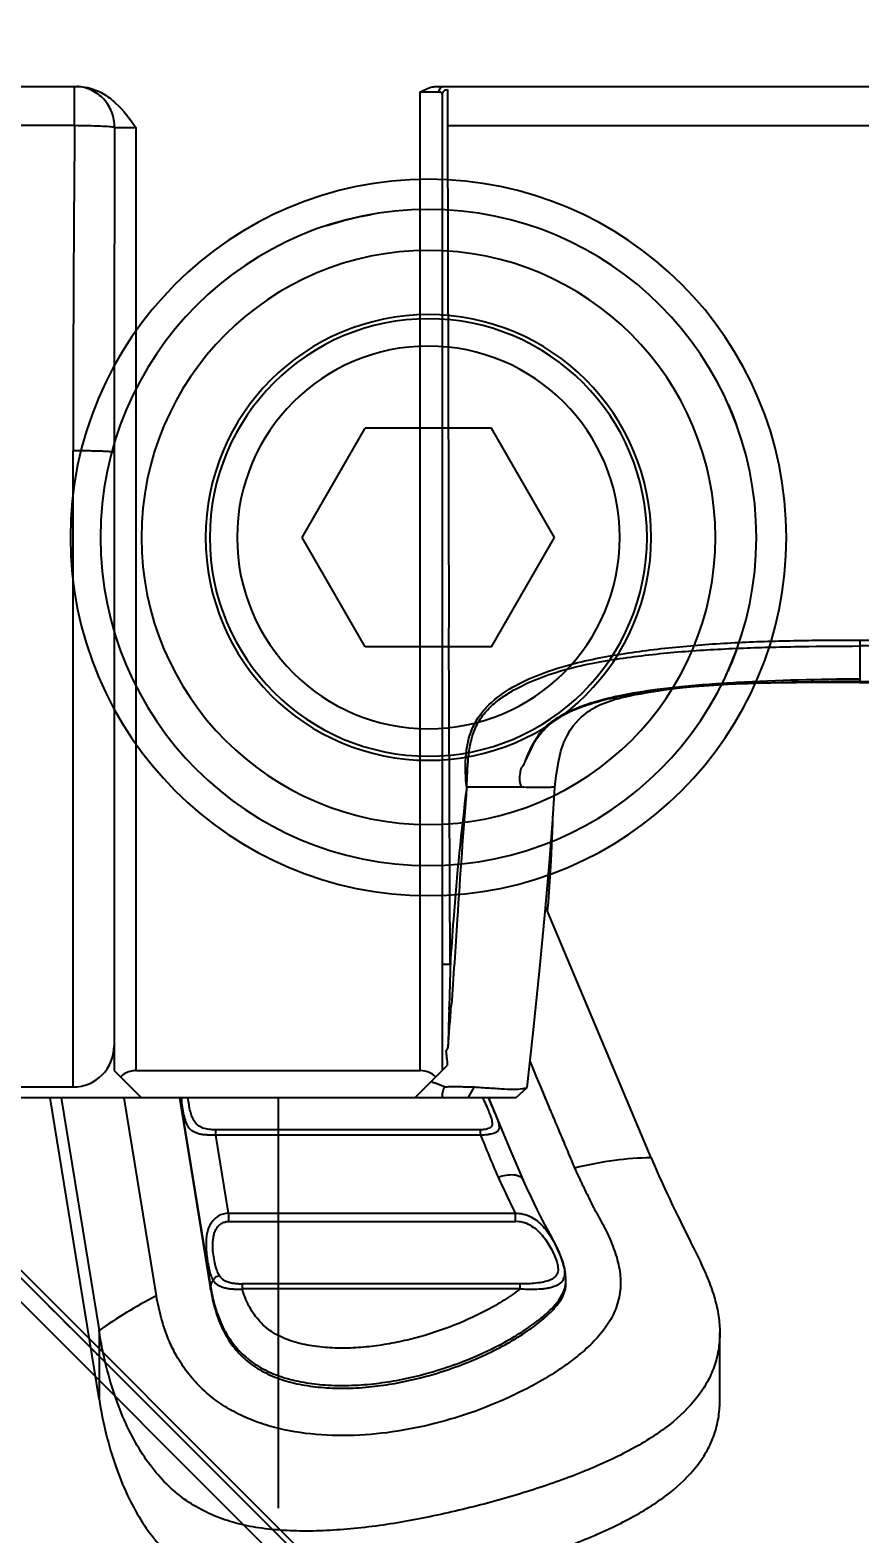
# Model space of a CAD drawing. Header units: millimetres. Extents: x -73584 to -37571, y -61249 to -50748.
# Drawn here: x -54755.9 to -54725.5, y -56909 to -56854 of the extents above; entities that cross this region are included whole.
import ezdxf

# ---------------------------------------------------------------- set-up
doc = ezdxf.new("R2010")
doc.units = ezdxf.units.MM
doc.header["$LTSCALE"] = 200
doc.header["$PDSIZE"] = -1
doc.layers.add('DIM', color=3, linetype='Continuous')
doc.styles.add('TSSD_Dimension', font='tssdeng.shx', dxfattribs={"width": 0.7, "bigfont": 'hztxt.shx'})
doc.dimstyles.new('TSSD_20_20', dxfattribs={"dimtxt": 60, "dimasz": 20, "dimexe": 20, "dimexo": 50, "dimgap": 20, "dimtad": 1, "dimdec": 0, "dimzin": 0, "dimdsep": 46, "dimtxsty": 'TSSD_Dimension', "dimblk": 'ARCHTICK', "dimcen": 0, "dimdle": 20, "dimclrt": 7, "dimadec": 0, "dimazin": 0, "dimtfac": 1, "dimtdec": 0, "dimtix": 1, "dimtmove": 2, "dimatfit": 3, "dimfxl": 1, "dimtolj": 1, "dimtzin": 0, "dimarcsym": 0})

# ---------------------------------------------------------------- blocks, each defined once
blk = doc.blocks.new('12586')
at = {"color": 7, "linetype": 'Continuous'}
for p, q in [((-40360.429, -54892.921), (-40341.503, -54892.921)), ((-40341.59, -54894.357), (-40341.59, -54892.921)), ((-40328.947, -54928.921), (-40328.947, -54893.121)), ((-40328.947, -54893.121), (-40328.256, -54893.121)), ((-40328.347, -54892.921), (-40296.061, -54892.921)), ((-40328.147, -54893.223), (-40328.147, -54928.921)), ((-40327.947, -54893.039), (-40327.947, -54894.357)), ((-40341.59, -54894.357), (-40360.429, -54894.357)), ((-40327.947, -54894.357), (-40327.897, -54912.721)), ((-40327.947, -54894.357), (-40296.061, -54894.357)), ((-40340.127, -54894.421), (-40339.347, -54894.421)), ((-40339.347, -54894.421), (-40339.347, -54928.921)), ((-40341.647, -54929.521), (-40341.647, -54906.251)), ((-40340.147, -54906.314), (-40340.147, -54928.921)), ((-40327.847, -54925.037), (-40327.897, -54912.721)), ((-40312.858, -54913.172), (-40312.858, -54913.389)), ((-40312.858, -54913.172), (-40293.938, -54913.172)), ((-40312.858, -54913.39), (-40312.858, -54914.683)), ((-40312.858, -54914.689), (-40312.858, -54914.722)), ((-40318.749, -54914.859), (-40318.566, -54914.845)), ((-40320.498, -54932.111), (-40324.361, -54922.919)), ((-40340.147, -54928.921), (-40339.147, -54929.921)), ((-40339.347, -54928.921), (-40328.947, -54928.921)), ((-40329.147, -54929.921), (-40327.959, -54928.734)), ((-40324.93, -54928.605), (-40324.699, -54929.153)), ((-40324.868, -54928.751), (-40324.699, -54929.153)), ((-40347.405, -54929.521), (-40341.647, -54929.521)), ((-40327.289, -54929.512), (-40327.118, -54929.514)), ((-40327.196, -54929.922), (-40326.959, -54929.52)), ((-40325.448, -54929.921), (-40325.034, -54929.544)), ((-40325.034, -54929.544), (-40325.033, -54929.539)), ((-40324.699, -54929.153), (-40324.537, -54929.538)), ((-40324.699, -54929.153), (-40324.537, -54929.538)), ((-40324.537, -54929.538), (-40324.385, -54929.9)), ((-40324.537, -54929.538), (-40324.24, -54930.245)), ((-40339.147, -54929.921), (-40347.405, -54929.923)), ((-40340.698, -54940.933), (-40342.485, -54929.922)), ((-40342.079, -54929.922), (-40340.698, -54938.433)), ((-40338.599, -54937.16), (-40339.773, -54929.921)), ((-40325.448, -54929.921), (-40339.147, -54929.921)), ((-40337.754, -54929.921), (-40336.618, -54936.918)), ((-40337.737, -54929.921), (-40336.618, -54936.818)), ((-40325.688, -54931.713), (-40326.442, -54929.921)), ((-40324.385, -54929.9), (-40324.24, -54930.245)), ((-40326.745, -54931.088), (-40336.426, -54931.088)), ((-40326.745, -54931.278), (-40326.745, -54931.088)), ((-40335.962, -54934.141), (-40336.426, -54931.278)), ((-40326.745, -54931.278), (-40336.426, -54931.278)), ((-40325.186, -54932.91), (-40325.688, -54931.713)), ((-40325.186, -54932.91), (-40325.185, -54932.913)), ((-40335.962, -54934.141), (-40335.962, -54934.437)), ((-40335.962, -54934.141), (-40325.467, -54934.141)), ((-40335.962, -54934.437), (-40325.467, -54934.437)), ((-40335.462, -54936.717), (-40335.462, -54936.908)), ((-40325.291, -54936.717), (-40335.462, -54936.717)), ((-40325.291, -54936.908), (-40325.291, -54936.717)), ((-40323.617, -54936.686), (-40323.617, -54936.586)), ((-40336.618, -54936.918), (-40336.618, -54936.818)), ((-40325.291, -54936.908), (-40335.462, -54936.908)), ((-40340.698, -54938.433), (-40340.698, -54940.933)), ((-40317.986, -54941.014), (-40317.986, -54938.514))]:
    blk.add_line(p, q, dxfattribs=at)
for points in [[(-40312.858, -54914.689), (-40305.891, -54914.689), (-40298.114, -54914.69), (-40290.673, -54914.687), (-40283.574, -54914.686), (-40276.823, -54914.695), (-40271.462, -54914.642)], [(-40324.02, -54918.559), (-40323.969, -54918.141), (-40323.892, -54917.637), (-40323.797, -54917.24), (-40323.688, -54916.925), (-40323.574, -54916.673), (-40323.461, -54916.474), (-40323.351, -54916.316), (-40323.246, -54916.188), (-40323.147, -54916.081), (-40323.054, -54915.992), (-40322.965, -54915.915), (-40322.881, -54915.849), (-40322.797, -54915.788), (-40322.717, -54915.734), (-40322.638, -54915.686), (-40322.563, -54915.642), (-40322.491, -54915.603), (-40322.421, -54915.569), (-40322.352, -54915.536), (-40322.283, -54915.506), (-40322.215, -54915.478), (-40322.147, -54915.452), (-40322.078, -54915.427), (-40322.009, -54915.403), (-40321.942, -54915.381), (-40321.874, -54915.36), (-40321.808, -54915.34), (-40321.744, -54915.321), (-40321.683, -54915.305), (-40321.624, -54915.289), (-40321.567, -54915.275), (-40321.51, -54915.262), (-40321.451, -54915.248), (-40321.392, -54915.235), (-40321.335, -54915.221), (-40321.282, -54915.208), (-40321.236, -54915.196), (-40321.197, -54915.186), (-40321.166, -54915.178), (-40321.139, -54915.172), (-40321.112, -54915.166), (-40321.086, -54915.161), (-40321.059, -54915.157), (-40321.032, -54915.153), (-40321.006, -54915.15), (-40320.98, -54915.148), (-40320.956, -54915.145), (-40320.928, -54915.142), (-40320.886, -54915.135), (-40320.837, -54915.127), (-40320.785, -54915.117), (-40320.731, -54915.107), (-40320.679, -54915.097), (-40320.625, -54915.087), (-40320.568, -54915.077), (-40320.508, -54915.067), (-40320.446, -54915.057), (-40320.381, -54915.047), (-40320.314, -54915.037), (-40320.244, -54915.027), (-40320.171, -54915.017), (-40320.095, -54915.007), (-40320.016, -54914.997)], [(-40321.001, -54915.15), (-40320.98, -54915.148), (-40320.951, -54915.145), (-40320.914, -54915.139), (-40320.87, -54915.133), (-40320.817, -54915.123), (-40320.76, -54915.113), (-40320.707, -54915.102), (-40320.653, -54915.092), (-40320.594, -54915.082), (-40320.532, -54915.071), (-40320.468, -54915.06), (-40320.402, -54915.05), (-40320.333, -54915.039), (-40320.26, -54915.029)], [(-40320.016, -54914.997), (-40319.849, -54914.975), (-40319.758, -54914.963), (-40319.66, -54914.951), (-40319.554, -54914.938), (-40319.441, -54914.925), (-40319.321, -54914.912), (-40319.194, -54914.899), (-40319.061, -54914.886), (-40318.92, -54914.873), (-40318.77, -54914.861), (-40318.611, -54914.848), (-40318.566, -54914.845)], [(-40318.636, -54914.85), (-40318.479, -54914.839), (-40318.381, -54914.833)], [(-40325.03, -54929.544), (-40324.816, -54927.536), (-40324.574, -54925.178), (-40324.378, -54923.117), (-40324.222, -54921.317), (-40324.1, -54919.738), (-40324.019, -54918.559)], [(-40324.289, -54923.09), (-40324.258, -54922.762), (-40324.153, -54921.251), (-40324.094, -54919.884), (-40324.091, -54919.605)], [(-40323.617, -54936.587), (-40323.618, -54936.556), (-40323.633, -54936.355), (-40323.671, -54936.15), (-40323.73, -54935.94), (-40323.806, -54935.724), (-40323.899, -54935.497), (-40324.01, -54935.257), (-40324.145, -54934.994), (-40324.301, -54934.709), (-40324.471, -54934.393), (-40324.666, -54934.004), (-40324.868, -54933.585), (-40325.058, -54933.187), (-40325.185, -54932.913)]]:
    blk.add_lwpolyline(points, dxfattribs=at)
for centre, radius, start, end in [((-39098.234, -54906.177), 1243.413, 179.455327, 180.00338), ((-36765.496, -54906.241), 3574.65, 179.810545, 180.001178), ((-40316.322, -54945.584), 30.851, 95.7011, 97.3569), ((-40316.164, -54949.331), 34.569, 94.2884, 95.9556), ((-40231.797, -54930.615), 96.209, 172.79643, 175.6851), ((-39995.716, -54944.696), 332.561, 175.49092, 176.32824), ((-40223.078, -54931.324), 104.957, 175.65747, 176.566), ((-39854.737, -54940.317), 473.353, 178.14159, 178.35098), ((-40492.924, -54914.132), 165.581, 355.16072, 355.69958), ((-39849.247, -54940.67), 478.85, 178.32768, 178.49578), ((-40325.75, -54922.99), 6.921, 246.1727, 247.21), ((-40328.274, -54937.445), 4.787, 22.0338, 22.4845), ((-40326.931, -54936.929), 3.348, 19.1651, 19.8054), ((-40324.17, -54936.347), 0.504, 336.2618, 342.3082), ((-40324.941, -54936.586), 1.324, 358.3289, 359.9358)]:
    blk.add_arc(centre, radius, start, end, dxfattribs=at)
for centre, major_axis, start_param, end_param in [((-40341.647, -54928.021), (1.5, 0), -1.570796, 0), ((-40339.347, -54929.721), (0.8, 0), 1.770437, 2.356194), ((-40339.347, -54929.721), (0, 0.8), 0, 0.19964), ((-40328.947, -54929.721), (0.8, 0), 0.785398, 1.570796)]:
    blk.add_ellipse(centre, major_axis=major_axis, ratio=1, start_param=start_param, end_param=end_param, dxfattribs=at)
for points in [[(-40341.503, -54892.921), (-40341.369, -54892.921), (-40341.235, -54892.937), (-40341.104, -54892.968)], [(-40317.359, -54914.729), (-40318.036, -54914.768), (-40318.712, -54914.818), (-40319.387, -54914.886)], [(-40318.566, -54914.845), (-40316.667, -54914.709), (-40314.762, -54914.68), (-40312.858, -54914.678)], [(-40312.858, -54914.599), (-40314.359, -54914.611), (-40315.861, -54914.642), (-40317.359, -54914.729)], [(-40312.858, -54914.722), (-40307.812, -54914.722), (-40302.766, -54914.723), (-40297.719, -54914.723)], [(-40327.594, -54923.398), (-40327.662, -54924.448), (-40327.73, -54925.498), (-40327.809, -54926.548)], [(-40328.057, -54929.519), (-40328.181, -54929.467), (-40328.307, -54929.422), (-40328.431, -54929.37)], [(-40328.059, -54929.514), (-40327.991, -54929.512), (-40327.922, -54929.509), (-40327.853, -54929.507)], [(-40327.467, -54929.507), (-40327.408, -54929.509), (-40327.348, -54929.511), (-40327.289, -54929.512)], [(-40327.118, -54929.514), (-40327.065, -54929.515), (-40327.012, -54929.517), (-40326.959, -54929.52)], [(-40323.709, -54936.55), (-40323.723, -54936.584), (-40323.743, -54936.616), (-40323.766, -54936.645)]]:
    blk.add_open_spline(points, degree=3, dxfattribs=at)
for points, knots in [([(-40340.127, -54894.421), (-40340.127, -54894.233), (-40340.197, -54893.856), (-40340.498, -54893.37), (-40340.953, -54893.03), (-40341.32, -54892.935), (-40341.503, -54892.924)], [0, 0, 0, 0, 0.252685, 0.503869, 0.752701, 1, 1, 1, 1]), ([(-40341.104, -54892.968), (-40340.915, -54893.012), (-40340.547, -54893.159), (-40339.924, -54893.635), (-40339.575, -54894.108), (-40339.347, -54894.421)], [0, 0, 0, 0, 0.250889, 0.501155, 1, 1, 1, 1]), ([(-40328.947, -54893.121), (-40328.804, -54893.05), (-40328.612, -54892.951), (-40328.4, -54892.921), (-40328.347, -54892.921)], [0, 0, 0, 0, 0.749652, 1, 1, 1, 1]), ([(-40328.256, -54893.121), (-40328.256, -54893.071), (-40328.226, -54892.971), (-40328.129, -54892.921), (-40328.084, -54892.921)], [0, 0, 0, 0, 0.525942, 1, 1, 1, 1]), ([(-40328.256, -54893.121), (-40328.227, -54893.121), (-40328.161, -54893.13), (-40328.147, -54893.196), (-40328.147, -54893.223)], [0, 0, 0, 0, 0.514515, 1, 1, 1, 1]), ([(-40328.147, -54893.223), (-40328.147, -54893.176), (-40328.1, -54893.075), (-40327.997, -54893.039), (-40327.947, -54893.039)], [0, 0, 0, 0, 0.485541, 1, 1, 1, 1]), ([(-40340.127, -54894.421), (-40340.19, -54894.409), (-40340.366, -54894.396), (-40340.688, -54894.377), (-40341.113, -54894.364), (-40341.425, -54894.359), (-40341.59, -54894.357)], [0, 0, 0, 0, 0.131534, 0.360421, 0.661529, 1, 1, 1, 1]), ([(-40340.147, -54906.314), (-40340.147, -54906.311), (-40340.159, -54906.306), (-40340.194, -54906.298), (-40340.28, -54906.287), (-40340.415, -54906.278), (-40340.6, -54906.268), (-40340.824, -54906.261), (-40341.178, -54906.253), (-40341.455, -54906.251), (-40341.647, -54906.251)], [0, 0, 0, 0, 0.006385, 0.021431, 0.078674, 0.170866, 0.29494, 0.44606, 0.619037, 1, 1, 1, 1]), ([(-40327.247, -54918.551), (-40327.286, -54918.194), (-40327.32, -54917.476), (-40327.153, -54916.575), (-40326.8, -54915.944), (-40326.325, -54915.4), (-40325.587, -54914.871), (-40324.606, -54914.419), (-40323.236, -54913.977), (-40321.466, -54913.642), (-40319.324, -54913.385), (-40317.171, -54913.24), (-40315.015, -54913.18), (-40313.577, -54913.171), (-40312.858, -54913.172)], [0, 0, 0, 0, 0.062445, 0.12473, 0.155975, 0.187239, 0.249651, 0.312154, 0.37468, 0.499703, 0.62477, 0.749843, 0.87492, 1, 1, 1, 1]), ([(-40327.245, -54918.551), (-40327.226, -54918.196), (-40327.219, -54917.661), (-40327.119, -54916.954), (-40326.97, -54916.438), (-40326.708, -54915.966), (-40326.343, -54915.57), (-40325.921, -54915.237), (-40325.311, -54914.866), (-40324.494, -54914.507), (-40323.133, -54914.089), (-40321.376, -54913.789), (-40319.254, -54913.569), (-40317.124, -54913.454), (-40314.991, -54913.405), (-40313.569, -54913.391), (-40312.858, -54913.39)], [0, 0, 0, 0, 0.062398, 0.093832, 0.125224, 0.156316, 0.187701, 0.219205, 0.250473, 0.312911, 0.375401, 0.500305, 0.625223, 0.750147, 0.875072, 1, 1, 1, 1]), ([(-40293.938, -54913.4), (-40294.734, -54913.437), (-40296.321, -54913.392), (-40298.687, -54913.41), (-40301.036, -54913.412), (-40303.38, -54913.409), (-40305.73, -54913.405), (-40308.89, -54913.398), (-40311.268, -54913.394), (-40312.858, -54913.389)], [0, 0, 0, 0, 0.126307, 0.251436, 0.375225, 0.498844, 0.622982, 0.747819, 1, 1, 1, 1]), ([(-40312.858, -54914.722), (-40313.207, -54914.722), (-40314.541, -54914.724), (-40315.875, -54914.735), (-40316.86, -54914.766)], [0, 0, 0, 0, 0.261273, 1, 1, 1, 1]), ([(-40325.084, -54917.552), (-40324.988, -54917.309), (-40324.769, -54916.828), (-40324.235, -54916.236), (-40323.566, -54915.809), (-40322.828, -54915.531), (-40322.072, -54915.32), (-40321.049, -54915.104), (-40320.27, -54915.003), (-40319.751, -54914.948)], [0, 0, 0, 0, 0.12477, 0.249856, 0.37523, 0.500307, 0.625349, 0.75019, 1, 1, 1, 1]), ([(-40320.272, -54914.987), (-40320.75, -54915.049), (-40321.466, -54915.162), (-40322.404, -54915.386), (-40323.094, -54915.606), (-40323.754, -54915.9), (-40324.268, -54916.228), (-40324.592, -54916.589), (-40324.837, -54917.004), (-40324.975, -54917.338), (-40325.084, -54917.552)], [0, 0, 0, 0, 0.250247, 0.375387, 0.500524, 0.625622, 0.750628, 0.813002, 0.875425, 1, 1, 1, 1]), ([(-40316.86, -54914.766), (-40316.99, -54914.77), (-40317.497, -54914.787), (-40318.004, -54914.813), (-40318.38, -54914.837)], [0, 0, 0, 0, 0.25741, 1, 1, 1, 1]), ([(-40325.246, -54917.84), (-40325.267, -54917.899), (-40325.306, -54918.053), (-40325.33, -54918.301), (-40325.277, -54918.482), (-40325.237, -54918.559)], [0, 0, 0, 0, 0.25726, 0.644713, 1, 1, 1, 1]), ([(-40325.084, -54917.552), (-40325.109, -54917.604), (-40325.149, -54917.705), (-40325.203, -54917.808), (-40325.246, -54917.84)], [0, 0, 0, 0, 0.521184, 1, 1, 1, 1]), ([(-40325.237, -54918.559), (-40325.38, -54918.558), (-40326.05, -54918.551), (-40326.72, -54918.546), (-40327.247, -54918.551)], [0, 0, 0, 0, 0.213312, 1, 1, 1, 1]), ([(-40324.019, -54918.559), (-40324.022, -54918.556), (-40324.042, -54918.563), (-40324.079, -54918.556), (-40324.153, -54918.561), (-40324.266, -54918.56), (-40324.43, -54918.562), (-40324.648, -54918.562), (-40324.923, -54918.562), (-40325.126, -54918.56), (-40325.237, -54918.559)], [0, 0, 0, 0, 0.010273, 0.041822, 0.098233, 0.18924, 0.322854, 0.501563, 0.726719, 1, 1, 1, 1]), ([(-40327.847, -54925.037), (-40327.885, -54925.037), (-40327.955, -54925.038), (-40328.039, -54925.039), (-40328.092, -54925.042), (-40328.122, -54925.044), (-40328.135, -54925.047), (-40328.147, -54925.048), (-40328.147, -54925.05)], [0, 0, 0, 0, 0.381119, 0.705341, 0.829466, 0.921695, 0.978961, 1, 1, 1, 1]), ([(-40327.932, -54928.106), (-40327.952, -54928.125), (-40327.984, -54928.152), (-40328.006, -54928.203), (-40328.003, -54928.245), (-40327.995, -54928.285), (-40327.991, -54928.34), (-40327.981, -54928.435), (-40327.964, -54928.57), (-40327.96, -54928.679), (-40327.96, -54928.734)], [0, 0, 0, 0, 0.12706, 0.187143, 0.248664, 0.312952, 0.375638, 0.499933, 0.749893, 1, 1, 1, 1]), ([(-40328.147, -54929.901), (-40328.14, -54929.869), (-40328.127, -54929.805), (-40328.124, -54929.707), (-40328.101, -54929.61), (-40328.066, -54929.552), (-40328.057, -54929.519)], [0, 0, 0, 0, 0.247739, 0.495104, 0.743747, 1, 1, 1, 1]), ([(-40327.853, -54929.507), (-40327.82, -54929.506), (-40327.691, -54929.503), (-40327.563, -54929.505), (-40327.467, -54929.507)], [0, 0, 0, 0, 0.256625, 1, 1, 1, 1]), ([(-40326.959, -54929.52), (-40326.926, -54929.523), (-40326.795, -54929.532), (-40326.664, -54929.541), (-40326.566, -54929.547)], [0, 0, 0, 0, 0.257818, 1, 1, 1, 1]), ([(-40326.566, -54929.547), (-40326.372, -54929.559), (-40326.03, -54929.581), (-40325.688, -54929.6), (-40325.54, -54929.6)], [0, 0, 0, 0, 0.568249, 1, 1, 1, 1]), ([(-40325.54, -54929.6), (-40325.431, -54929.6), (-40325.268, -54929.59), (-40325.107, -54929.567), (-40325.056, -54929.552)], [0, 0, 0, 0, 0.671937, 1, 1, 1, 1]), ([(-40325.056, -54929.552), (-40325.053, -54929.551), (-40325.046, -54929.549), (-40325.038, -54929.547), (-40325.034, -54929.543)], [0, 0, 0, 0, 0.349074, 1, 1, 1, 1]), ([(-40336.426, -54931.278), (-40336.485, -54931.282), (-40336.599, -54931.283), (-40336.766, -54931.278), (-40336.919, -54931.264), (-40337.056, -54931.236), (-40337.174, -54931.195), (-40337.275, -54931.142), (-40337.359, -54931.076), (-40337.427, -54930.994), (-40337.48, -54930.896), (-40337.523, -54930.785), (-40337.559, -54930.663), (-40337.604, -54930.483), (-40337.649, -54930.235), (-40337.673, -54930.03), (-40337.682, -54929.921)], [0, 0, 0, 0, 0.080048, 0.156916, 0.227572, 0.290872, 0.347279, 0.398175, 0.445773, 0.493036, 0.543228, 0.597631, 0.655706, 0.717041, 0.851301, 1, 1, 1, 1]), ([(-40336.426, -54931.088), (-40336.508, -54931.089), (-40336.666, -54931.081), (-40336.888, -54931.035), (-40337.074, -54930.94), (-40337.208, -54930.795), (-40337.298, -54930.614), (-40337.362, -54930.405), (-40337.409, -54930.171), (-40337.43, -54930.007), (-40337.438, -54929.921)], [0, 0, 0, 0, 0.138053, 0.267933, 0.380521, 0.485823, 0.596714, 0.719504, 0.854686, 1, 1, 1, 1]), ([(-40326.664, -54929.921), (-40326.649, -54929.952), (-40326.592, -54930.071), (-40326.537, -54930.191), (-40326.498, -54930.281)], [0, 0, 0, 0, 0.258406, 1, 1, 1, 1]), ([(-40326.283, -54930.301), (-40326.296, -54930.27), (-40326.349, -54930.143), (-40326.402, -54930.017), (-40326.444, -54929.921)], [0, 0, 0, 0, 0.242005, 1, 1, 1, 1]), ([(-40326.745, -54931.278), (-40326.656, -54931.269), (-40326.524, -54931.262), (-40326.359, -54931.235), (-40326.256, -54931.209), (-40326.171, -54931.177), (-40326.107, -54931.136), (-40326.065, -54931.084), (-40326.046, -54931.023), (-40326.046, -54930.955), (-40326.066, -54930.849), (-40326.118, -54930.702), (-40326.195, -54930.509), (-40326.253, -54930.373), (-40326.283, -54930.301)], [0, 0, 0, 0, 0.174752, 0.253613, 0.322798, 0.380652, 0.427806, 0.468006, 0.506693, 0.548981, 0.597673, 0.713827, 0.848791, 1, 1, 1, 1]), ([(-40326.359, -54930.63), (-40326.348, -54930.663), (-40326.329, -54930.728), (-40326.312, -54930.821), (-40326.314, -54930.894), (-40326.332, -54930.944), (-40326.36, -54930.988), (-40326.42, -54931.033), (-40326.513, -54931.062), (-40326.623, -54931.081), (-40326.703, -54931.087), (-40326.745, -54931.088)], [0, 0, 0, 0, 0.137944, 0.259565, 0.365033, 0.413867, 0.462539, 0.567749, 0.692729, 0.835625, 1, 1, 1, 1]), ([(-40326.498, -54930.281), (-40326.471, -54930.341), (-40326.423, -54930.456), (-40326.378, -54930.573), (-40326.359, -54930.63)], [0, 0, 0, 0, 0.525346, 1, 1, 1, 1]), ([(-40324.24, -54930.245), (-40324.162, -54930.432), (-40324.004, -54930.805), (-40323.769, -54931.366), (-40323.533, -54931.926), (-40323.378, -54932.301), (-40323.298, -54932.487)], [0, 0, 0, 0, 0.250007, 0.500001, 0.750007, 1, 1, 1, 1]), ([(-40336.426, -54931.278), (-40336.424, -54931.239), (-40336.421, -54931.175), (-40336.422, -54931.111), (-40336.426, -54931.088)], [0, 0, 0, 0, 0.625188, 1, 1, 1, 1]), ([(-40326.745, -54931.278), (-40326.638, -54931.534), (-40326.425, -54932.047), (-40326.212, -54932.561), (-40326.1, -54932.815)], [0, 0, 0, 0, 0.499877, 1, 1, 1, 1]), ([(-40320.498, -54932.111), (-40320.946, -54932.113), (-40321.89, -54932.189), (-40322.817, -54932.37), (-40323.298, -54932.487)], [0, 0, 0, 0, 0.475266, 1, 1, 1, 1]), ([(-40320.498, -54932.111), (-40320.337, -54932.494), (-40320.02, -54933.21), (-40319.541, -54934.209), (-40319.103, -54935.086), (-40318.719, -54935.866), (-40318.399, -54936.578), (-40318.163, -54937.246), (-40318.019, -54937.887), (-40317.986, -54938.309), (-40317.986, -54938.514)], [0, 0, 0, 0, 0.179958, 0.339038, 0.479793, 0.604647, 0.716117, 0.817296, 0.911151, 1, 1, 1, 1]), ([(-40323.298, -54932.487), (-40323.274, -54932.54), (-40323.226, -54932.648), (-40323.149, -54932.807), (-40323.073, -54932.966), (-40322.972, -54933.179), (-40322.844, -54933.444), (-40322.715, -54933.709), (-40322.607, -54933.919), (-40322.495, -54934.127), (-40322.351, -54934.386), (-40322.185, -54934.699), (-40322.033, -54935.018), (-40321.897, -54935.342), (-40321.78, -54935.672), (-40321.688, -54936.009), (-40321.63, -54936.351), (-40321.61, -54936.697), (-40321.634, -54937.044), (-40321.703, -54937.386), (-40321.858, -54937.831), (-40322.164, -54938.351), (-40322.647, -54938.901), (-40323.206, -54939.391), (-40323.814, -54939.837), (-40324.46, -54940.241), (-40325.361, -54940.733), (-40326.547, -54941.261), (-40328.035, -54941.757), (-40329.577, -54942.105), (-40331.158, -54942.288), (-40332.751, -54942.272), (-40334.063, -54942.058), (-40335.062, -54941.734), (-40335.768, -54941.413), (-40336.416, -54941.008), (-40336.987, -54940.523), (-40337.475, -54939.972), (-40337.743, -54939.567), (-40337.861, -54939.358)], [0, 0, 0, 0, 0.007319, 0.014658, 0.021996, 0.02933, 0.044007, 0.0587, 0.066059, 0.073431, 0.088193, 0.102925, 0.117593, 0.132199, 0.146737, 0.161195, 0.175597, 0.189957, 0.204323, 0.218747, 0.233288, 0.262895, 0.293241, 0.324136, 0.35544, 0.387085, 0.418987, 0.483391, 0.548489, 0.614137, 0.680168, 0.746326, 0.812159, 0.844778, 0.877001, 0.908631, 0.939653, 0.970106, 1, 1, 1, 1]), ([(-40326.1, -54932.815), (-40326.004, -54932.783), (-40325.813, -54932.735), (-40325.574, -54932.72), (-40325.404, -54932.747), (-40325.305, -54932.785), (-40325.229, -54932.839), (-40325.196, -54932.886), (-40325.186, -54932.91)], [0, 0, 0, 0, 0.308808, 0.597772, 0.721881, 0.828651, 0.919835, 1, 1, 1, 1]), ([(-40326.1, -54932.815), (-40326.05, -54932.928), (-40325.945, -54933.15), (-40325.787, -54933.481), (-40325.629, -54933.811), (-40325.522, -54934.031), (-40325.467, -54934.141)], [0, 0, 0, 0, 0.252985, 0.500349, 0.7498, 1, 1, 1, 1]), ([(-40335.962, -54934.141), (-40336.094, -54934.14), (-40336.299, -54934.199), (-40336.505, -54934.369), (-40336.626, -54934.529), (-40336.711, -54934.712), (-40336.759, -54934.908), (-40336.781, -54935.108), (-40336.784, -54935.308), (-40336.775, -54935.504), (-40336.757, -54935.693), (-40336.737, -54935.845), (-40336.717, -54935.961), (-40336.702, -54936.045), (-40336.687, -54936.126), (-40336.67, -54936.205), (-40336.651, -54936.279), (-40336.63, -54936.349), (-40336.611, -54936.405), (-40336.595, -54936.448), (-40336.582, -54936.479), (-40336.569, -54936.509), (-40336.555, -54936.539), (-40336.544, -54936.566), (-40336.536, -54936.585), (-40336.529, -54936.593), (-40336.525, -54936.595)], [0, 0, 0, 0, 0.136328, 0.204482, 0.272572, 0.340836, 0.409789, 0.478846, 0.547382, 0.61464, 0.680058, 0.742363, 0.771986, 0.801201, 0.829906, 0.857355, 0.883405, 0.908412, 0.932496, 0.944132, 0.955464, 0.966597, 0.977962, 0.990012, 0.995708, 1, 1, 1, 1]), ([(-40336.29, -54936.414), (-40336.334, -54936.349), (-40336.404, -54936.196), (-40336.47, -54935.94), (-40336.518, -54935.654), (-40336.542, -54935.346), (-40336.531, -54935.08), (-40336.484, -54934.873), (-40336.427, -54934.729), (-40336.341, -54934.605), (-40336.229, -54934.511), (-40336.1, -54934.453), (-40336.008, -54934.439), (-40335.962, -54934.437)], [0, 0, 0, 0, 0.101584, 0.215989, 0.342844, 0.478342, 0.617152, 0.686003, 0.753044, 0.817899, 0.88017, 0.940038, 1, 1, 1, 1]), ([(-40325.467, -54934.141), (-40325.475, -54934.19), (-40325.481, -54934.289), (-40325.474, -54934.388), (-40325.467, -54934.437)], [0, 0, 0, 0, 0.500454, 1, 1, 1, 1]), ([(-40325.467, -54934.141), (-40325.37, -54934.134), (-40325.173, -54934.155), (-40324.809, -54934.295), (-40324.503, -54934.548), (-40324.26, -54934.851), (-40324.049, -54935.177), (-40323.923, -54935.438), (-40323.85, -54935.614)], [0, 0, 0, 0, 0.125966, 0.251024, 0.500353, 0.626727, 0.753161, 1, 1, 1, 1]), ([(-40325.467, -54934.437), (-40325.286, -54934.416), (-40324.997, -54934.51), (-40324.693, -54934.73), (-40324.486, -54934.939), (-40324.31, -54935.17), (-40324.163, -54935.413), (-40324.044, -54935.658), (-40323.952, -54935.894), (-40323.905, -54936.085), (-40323.902, -54936.227), (-40323.918, -54936.321), (-40323.956, -54936.407), (-40324.018, -54936.48), (-40324.102, -54936.539), (-40324.241, -54936.606), (-40324.447, -54936.662), (-40324.716, -54936.702), (-40325.001, -54936.721), (-40325.195, -54936.721), (-40325.291, -54936.717)], [0, 0, 0, 0, 0.131591, 0.201498, 0.271859, 0.341776, 0.41038, 0.476404, 0.537912, 0.592543, 0.61695, 0.639601, 0.661262, 0.683446, 0.707695, 0.734475, 0.794483, 0.860672, 0.930509, 1, 1, 1, 1]), ([(-40323.836, -54935.649), (-40323.831, -54935.661), (-40323.812, -54935.709), (-40323.793, -54935.758), (-40323.78, -54935.795)], [0, 0, 0, 0, 0.253437, 1, 1, 1, 1]), ([(-40323.768, -54935.83), (-40323.751, -54935.879), (-40323.72, -54935.976), (-40323.673, -54936.159), (-40323.657, -54936.298), (-40323.666, -54936.385)], [0, 0, 0, 0, 0.274631, 0.536832, 1, 1, 1, 1]), ([(-40336.525, -54936.595), (-40336.554, -54936.629), (-40336.599, -54936.699), (-40336.618, -54936.781), (-40336.618, -54936.818)], [0, 0, 0, 0, 0.551262, 1, 1, 1, 1]), ([(-40336.618, -54936.818), (-40336.575, -54937.075), (-40336.46, -54937.584), (-40336.229, -54938.211), (-40335.946, -54938.711), (-40335.634, -54939.123), (-40335.195, -54939.537), (-40334.62, -54939.896), (-40333.943, -54940.162), (-40333.201, -54940.338), (-40332.398, -54940.434), (-40331.543, -54940.449), (-40330.673, -54940.388), (-40329.642, -54940.235), (-40328.576, -54939.98), (-40327.511, -54939.622), (-40326.609, -54939.244), (-40325.798, -54938.835), (-40325.1, -54938.41), (-40324.614, -54938.053), (-40324.301, -54937.784), (-40324.097, -54937.586), (-40323.912, -54937.373), (-40323.755, -54937.144), (-40323.664, -54936.933), (-40323.626, -54936.758), (-40323.619, -54936.669), (-40323.618, -54936.625)], [0, 0, 0, 0, 0.048253, 0.096642, 0.123242, 0.15455, 0.192106, 0.234447, 0.279387, 0.326322, 0.375651, 0.428931, 0.484743, 0.537203, 0.62194, 0.687588, 0.745319, 0.803196, 0.855717, 0.896805, 0.914732, 0.932211, 0.949673, 0.966866, 0.983568, 0.991758, 1, 1, 1, 1]), ([(-40336.618, -54936.918), (-40336.575, -54937.176), (-40336.459, -54937.688), (-40336.227, -54938.318), (-40335.94, -54938.82), (-40335.624, -54939.235), (-40335.178, -54939.649), (-40334.597, -54940.007), (-40333.914, -54940.271), (-40333.165, -54940.445), (-40332.357, -54940.537), (-40331.495, -54940.548), (-40330.623, -54940.482), (-40329.595, -54940.325), (-40328.534, -54940.067), (-40327.473, -54939.707), (-40326.57, -54939.327), (-40325.761, -54938.915), (-40325.066, -54938.487), (-40324.585, -54938.131), (-40324.275, -54937.861), (-40324.072, -54937.659), (-40323.89, -54937.444), (-40323.737, -54937.211), (-40323.636, -54936.956), (-40323.617, -54936.775), (-40323.617, -54936.686)], [0, 0, 0, 0, 0.048358, 0.096867, 0.123595, 0.155118, 0.192932, 0.235479, 0.280594, 0.327717, 0.377307, 0.430919, 0.486828, 0.539015, 0.62311, 0.688393, 0.746146, 0.804155, 0.856192, 0.896849, 0.914716, 0.932222, 0.94971, 0.966883, 0.98354, 1, 1, 1, 1]), ([(-40336.525, -54936.595), (-40336.506, -54936.55), (-40336.437, -54936.469), (-40336.342, -54936.425), (-40336.29, -54936.414)], [0, 0, 0, 0, 0.483745, 1, 1, 1, 1]), ([(-40336.525, -54936.595), (-40336.505, -54936.626), (-40336.458, -54936.685), (-40336.37, -54936.76), (-40336.26, -54936.817), (-40336.132, -54936.859), (-40335.986, -54936.89), (-40335.822, -54936.908), (-40335.646, -54936.914), (-40335.524, -54936.911), (-40335.462, -54936.908)], [0, 0, 0, 0, 0.096189, 0.19418, 0.298402, 0.413659, 0.542336, 0.684814, 0.839168, 1, 1, 1, 1]), ([(-40336.29, -54936.414), (-40336.291, -54936.415), (-40336.292, -54936.419), (-40336.288, -54936.426), (-40336.281, -54936.437), (-40336.27, -54936.453), (-40336.257, -54936.472), (-40336.237, -54936.496), (-40336.21, -54936.525), (-40336.173, -54936.556), (-40336.13, -54936.583), (-40336.065, -54936.616), (-40335.977, -54936.649), (-40335.863, -54936.684), (-40335.736, -54936.704), (-40335.601, -54936.716), (-40335.509, -54936.717), (-40335.462, -54936.717)], [0, 0, 0, 0, 0.005779, 0.011877, 0.024309, 0.049302, 0.074198, 0.099101, 0.149411, 0.201559, 0.256364, 0.313844, 0.434476, 0.561239, 0.700466, 0.84805, 1, 1, 1, 1]), ([(-40323.766, -54936.645), (-40323.792, -54936.678), (-40323.859, -54936.735), (-40323.977, -54936.8), (-40324.114, -54936.85), (-40324.264, -54936.884), (-40324.425, -54936.907), (-40324.655, -54936.927), (-40324.832, -54936.929), (-40324.952, -54936.927)], [0, 0, 0, 0, 0.100052, 0.207523, 0.323069, 0.446381, 0.576612, 0.71294, 1, 1, 1, 1]), ([(-40323.666, -54936.385), (-40323.667, -54936.395), (-40323.672, -54936.434), (-40323.681, -54936.472), (-40323.69, -54936.5)], [0, 0, 0, 0, 0.253426, 1, 1, 1, 1]), ([(-40338.598, -54937.161), (-40338.971, -54937.352), (-40339.687, -54937.751), (-40340.373, -54938.2), (-40340.698, -54938.433)], [0, 0, 0, 0, 0.511594, 1, 1, 1, 1]), ([(-40337.861, -54939.358), (-40337.958, -54939.187), (-40338.174, -54938.749), (-40338.427, -54938.012), (-40338.55, -54937.445), (-40338.598, -54937.16)], [0, 0, 0, 0, 0.253119, 0.628036, 1, 1, 1, 1]), ([(-40325.291, -54936.908), (-40325.479, -54937.056), (-40325.878, -54937.332), (-40326.731, -54937.823), (-40327.877, -54938.333), (-40329.082, -54938.71), (-40330.075, -54938.922), (-40330.83, -54939.03), (-40331.589, -54939.083), (-40332.342, -54939.069), (-40333.077, -54938.977), (-40333.77, -54938.796), (-40334.293, -54938.547), (-40334.644, -54938.277), (-40334.947, -54937.972), (-40335.247, -54937.519), (-40335.399, -54937.114), (-40335.462, -54936.908)], [0, 0, 0, 0, 0.061989, 0.125452, 0.254736, 0.385733, 0.451581, 0.51746, 0.583168, 0.64828, 0.712388, 0.774505, 0.832944, 0.860989, 0.888722, 0.943988, 1, 1, 1, 1]), ([(-40324.952, -54936.927), (-40324.98, -54936.926), (-40325.093, -54936.924), (-40325.206, -54936.917), (-40325.291, -54936.908)], [0, 0, 0, 0, 0.248842, 1, 1, 1, 1]), ([(-40317.986, -54938.514), (-40317.986, -54938.724), (-40318.02, -54939.142), (-40318.177, -54939.752), (-40318.44, -54940.334), (-40318.942, -54941.093), (-40319.65, -54941.765), (-40320.494, -54942.357), (-40321.232, -54942.79), (-40322.042, -54943.196), (-40323.232, -54943.713), (-40324.843, -54944.283), (-40326.527, -54944.764), (-40327.925, -54945.101), (-40329.331, -54945.397), (-40330.733, -54945.619), (-40332.113, -54945.741), (-40333.101, -54945.775), (-40334.047, -54945.747), (-40334.946, -54945.646), (-40335.794, -54945.461), (-40336.59, -54945.18), (-40337.331, -54944.787), (-40338.016, -54944.272), (-40338.64, -54943.625), (-40339.2, -54942.842), (-40339.694, -54941.925), (-40340.115, -54940.877), (-40340.46, -54939.701), (-40340.627, -54938.869), (-40340.698, -54938.433)], [0, 0, 0, 0, 0.021175, 0.042051, 0.063215, 0.085217, 0.133505, 0.160402, 0.189155, 0.219668, 0.251772, 0.319916, 0.391742, 0.428314, 0.464892, 0.53669, 0.571267, 0.604541, 0.636326, 0.666626, 0.69559, 0.723648, 0.751471, 0.779863, 0.80969, 0.841783, 0.876611, 0.914441, 0.955502, 1, 1, 1, 1]), ([(-40340.698, -54940.933), (-40340.627, -54941.369), (-40340.46, -54942.202), (-40340.115, -54943.377), (-40339.694, -54944.425), (-40339.2, -54945.342), (-40338.64, -54946.125), (-40338.016, -54946.772), (-40337.331, -54947.287), (-40336.59, -54947.68), (-40335.794, -54947.961), (-40334.946, -54948.146), (-40334.047, -54948.247), (-40333.101, -54948.275), (-40332.113, -54948.241), (-40330.733, -54948.119), (-40329.331, -54947.897), (-40327.925, -54947.601), (-40326.527, -54947.264), (-40324.843, -54946.783), (-40323.232, -54946.213), (-40322.042, -54945.696), (-40321.232, -54945.29), (-40320.494, -54944.857), (-40319.65, -54944.265), (-40318.942, -54943.593), (-40318.44, -54942.834), (-40318.177, -54942.252), (-40318.02, -54941.642), (-40317.986, -54941.224), (-40317.986, -54941.014)], [0, 0, 0, 0, 0.044498, 0.085559, 0.123389, 0.158217, 0.19031, 0.220137, 0.248529, 0.276351, 0.30441, 0.333374, 0.363674, 0.395459, 0.428733, 0.46331, 0.535108, 0.571686, 0.608258, 0.680084, 0.748228, 0.780332, 0.810845, 0.839598, 0.866495, 0.914783, 0.936785, 0.957949, 0.978825, 1, 1, 1, 1])]:
    blk.add_open_spline(points, degree=3, knots=knots, dxfattribs=at)
at = {"layer": 'DIM', "color": 3}
blk.add_line((-40334.147, -54929.921), (-40334.147, -54944.921), dxfattribs=at)
blk = doc.blocks.new('P01_LEG_M16xL80mm_STAINLESS-STEEL__358', base_point=(867.75, -29.98))
at = {"color": 7, "linetype": 'Continuous'}
for p, q in [((871.131, -21.98), (873.441, -17.98)), ((873.441, -17.98), (878.059, -17.98)), ((880.369, -21.98), (878.059, -17.98)), ((873.441, -25.98), (871.131, -21.98)), ((878.059, -25.98), (880.369, -21.98)), ((873.441, -25.98), (878.059, -25.98))]:
    blk.add_line(p, q, dxfattribs=at)
for radius in [8, 7]:
    blk.add_circle((875.75, -21.98), radius, dxfattribs=at)
blk = doc.blocks.new('23-B0029-B_ADJUSTABLE-M16xL80_FOOT-Ø64-STAINLESS-STEEL__359', base_point=(867.75, -29.98))
blk.add_blockref('P01_LEG_M16xL80mm_STAINLESS-STEEL__358', (867.75, -29.98))
blk = doc.blocks.new('23-D0466-B_FOOT-FLANGE_BASESTAND_Absen-M2_9__360', base_point=(864.474, -32.48))
at = {"color": 7, "linetype": 'Continuous'}
for radius in [10.5, 8.15]:
    blk.add_circle((875.75, -21.98), radius, dxfattribs=at)
for start, end in [(72.0001, 80.0001), (155.9999, 159.9999), (200, 204)]:
    blk.add_arc((875.75, -21.98), 12, start, end, dxfattribs=at)
blk = doc.blocks.new('PH_23_FOOT-FLANGE_Absen-M2_9__361', base_point=(864.474, -32.48))
blk.add_blockref('23-D0466-B_FOOT-FLANGE_BASESTAND_Absen-M2_9__360', (864.474, -32.48))
blk = doc.blocks.new('23-A0234-B_FOOT_BASESTAND_Absen-M2_9_2__362', base_point=(864.474, -32.48))
for name, p in [('PH_23_FOOT-FLANGE_Absen-M2_9__361', (864.474, -32.48)), ('23-B0029-B_ADJUSTABLE-M16xL80_FOOT-Ø64-STAINLESS-STEEL__359', (867.75, -29.98))]:
    blk.add_blockref(name, p)
blk = doc.blocks.new('23-D1020-B_EXTRUSION-MAIN-BODY_BASESTAND-0_5m_Absen-PL__363', base_point=(418.75, -61.98))
at = {"color": 7, "linetype": 'Continuous'}
for p, q in [((880.538, -58.91), (904.18, -35.268)), ((880.679, -59.051), (904.321, -35.409)), ((889.541, -50.189), (889.75, -49.98)), ((889.429, -50.302), (889.541, -50.189)), ((888.643, -51.087), (888.75, -50.98)), ((888.75, -50.98), (888.937, -50.794)), ((888.937, -50.794), (889.097, -50.633)), ((888.018, -51.712), (888.114, -51.616)), ((887.75, -51.98), (887.848, -51.882)), ((887.848, -51.882), (887.888, -51.842)), ((887.978, -51.752), (888.018, -51.712))]:
    blk.add_line(p, q, dxfattribs=at)
for radius in [13.1, 12]:
    blk.add_circle((875.75, -21.98), radius, dxfattribs=at)
blk = doc.blocks.new('23-D1023-B_CURAVLE-PLATE-RIGHT_Absen-PL__364', base_point=(865.652, -91.98))
at = {"color": 7, "linetype": 'Continuous'}
blk.add_line((896.319, -44.29), (880.256, -60.353), dxfattribs=at)
blk = doc.blocks.new('Top1', base_point=(668.75, -75.52))
for name, p in [('23-D1020-B_EXTRUSION-MAIN-BODY_BASESTAND-0_5m_Absen-PL__363', (418.75, -61.98)), ('23-D1023-B_CURAVLE-PLATE-RIGHT_Absen-PL__364', (865.652, -91.98)), ('23-A0234-B_FOOT_BASESTAND_Absen-M2_9_2__362', (864.474, -32.48))]:
    blk.add_blockref(name, p)
blk = doc.blocks.new('*U238')
at = {"xscale": -1, "rotation": 359.9999999999976}
blk.add_blockref('Top1', (0, -53.713), dxfattribs=at)
at = {"layer": 'DIM', "color": 0}
blk.add_blockref('12586', (40121.647, 54909.248), dxfattribs=at)
blk = doc.blocks.new('*U239')
at = {"layer": 'DIM', "color": 0, "linetype": 'ByBlock', "lineweight": -2, "transparency": 16777216}
blk.add_blockref('*U238', (0, 0), dxfattribs=at)
blk = doc.blocks.new('_ArchTick')
at = {"color": 0, "linetype": 'ByBlock'}
blk.add_lwpolyline([(-0.7071, -0.7071, 0.5, 0.5, 0), (0.7071, 0.7071, 0.5, 0.5, 0)], format="xyseb", dxfattribs=at)
blk = doc.blocks.new('*D1372')
at = {"layer": 'Defpoints', "color": 0, "transparency": 16777216}
for p in [(-54783.754, -56816.931), (-55088.558, -57692.931), (-54670.262, -57692.931)]:
    blk.add_point(p, dxfattribs=at)
at = {"layer": 'DIM', "color": 0, "lineweight": -2, "transparency": 16777216}
for p, q in [((-55088.558, -56796.931), (-55088.558, -57712.931)), ((-54833.754, -56816.931), (-55108.558, -56816.931)), ((-54720.262, -57692.931), (-55108.558, -57692.931))]:
    blk.add_line(p, q, dxfattribs=at)
at = {"layer": 'DIM', "color": 0, "lineweight": -2, "transparency": 16777216, "xscale": 20, "yscale": 20, "zscale": 20}
for p, rotation in [((-55088.558, -56816.931), 90), ((-55088.558, -57692.931), 270)]:
    blk.add_blockref('_ArchTick', p, dxfattribs=dict(at, rotation=rotation))
at = {"layer": 'DIM', "color": 7, "transparency": 16777216, "insert": (-55139.711, -57254.931), "char_height": 60, "attachment_point": 5, "rotation": 90, "style": 'TSSD_Dimension'}
blk.add_mtext('\\A1;876 [2\'-10 1/2"]', dxfattribs=at)

msp = doc.modelspace()

# ---------------------------------------------------------------- block references
at = {"layer": 'DIM', "color": 0}
msp.add_blockref('*U239', (-54534.278, -56872.358), dxfattribs=at)

# ---------------------------------------------------------------- dimensions: what is measured, and where the dimension line sits
at = {"layer": 'DIM'}
dim = msp.add_linear_dim(base=(-55088.558, -57692.931), p1=(-54783.754, -56816.931), p2=(-54670.262, -57692.931), angle=90, dimstyle='TSSD_20_20', dxfattribs=at)
dim.commit()
dim.dimension.update_dxf_attribs({"geometry": '*D1372', "text_midpoint": (-55139.711, -57254.931)})

doc.saveas('drawing.dxf')
